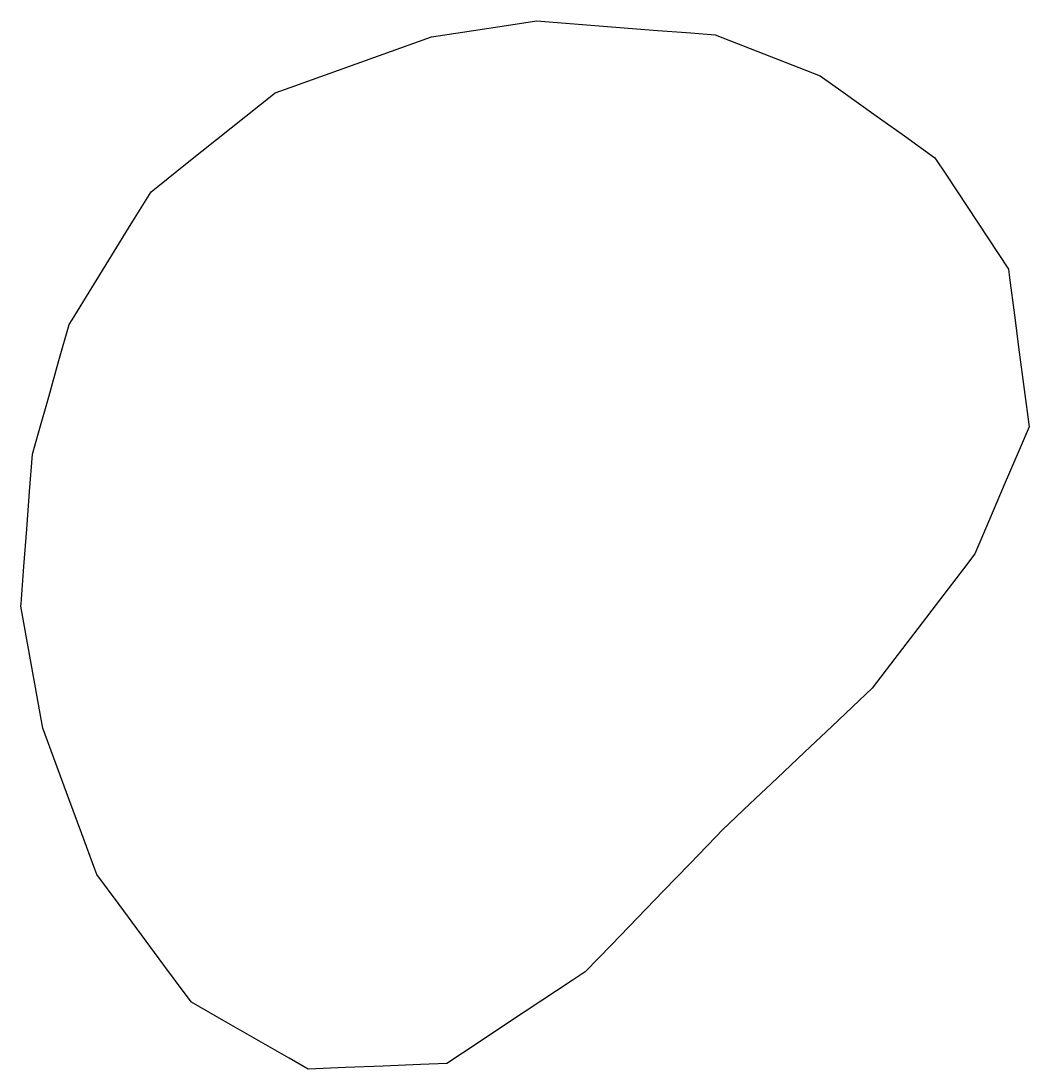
# Model space of a CAD drawing. Header units: millimetres. Extents: x 230 to 3347, y 514 to 5196.
# Drawn here: x 2369.86 to 2396.7, y 2353.59 to 2381.49 of the extents above; entities that cross this region are included whole.
import ezdxf

# ---------------------------------------------------------------- set-up
doc = ezdxf.new("R2010")
doc.units = ezdxf.units.MM
doc.layers.add('ALL_HOLES', color=1, linetype='Continuous')
doc.layers.add('OUTLINE_ISLAND_01_HOLE_111', color=1, linetype='Continuous')

msp = doc.modelspace()

# ---------------------------------------------------------------- linework, layer by layer
at = {"layer": 'ALL_HOLES'}
msp.add_lwpolyline([(2388.343, 2381.1203), (2389.2751, 2380.7579), (2390.2071, 2380.3954), (2391.1391, 2380.033), (2391.7545, 2379.5938), (2392.5685, 2379.0129), (2393.3824, 2378.432), (2394.1964, 2377.851), (2394.5017, 2377.3864), (2395.0509, 2376.5507), (2395.6001, 2375.715), (2396.1492, 2374.8793), (2396.1789, 2374.6537), (2396.3091, 2373.6623), (2396.4393, 2372.6708), (2396.5696, 2371.6793), (2396.6998, 2370.6878), (2396.4333, 2370.0624), (2396.0414, 2369.1424), (2395.6494, 2368.2224), (2395.2575, 2367.3024), (2394.9532, 2366.9048), (2394.3454, 2366.1107), (2393.7376, 2365.3166), (2393.1299, 2364.5225), (2392.5221, 2363.7284), (2392.1733, 2363.398), (2391.4472, 2362.7104), (2390.7212, 2362.0228), (2389.9951, 2361.3352), (2389.269, 2360.6475), (2388.543, 2359.9599), (2388.3609, 2359.7716), (2387.6659, 2359.0527), (2386.9708, 2358.3338), (2386.2757, 2357.6148), (2385.5806, 2356.8959), (2384.8856, 2356.177), (2384.5386, 2355.9473), (2383.7048, 2355.3953), (2382.8709, 2354.8434), (2382.037, 2354.2914), (2381.2032, 2353.7394), (2380.5044, 2353.7112), (2379.5052, 2353.6709), (2378.506, 2353.6306), (2377.5069, 2353.5903), (2377.0021, 2353.8799), (2376.1347, 2354.3775), (2375.2673, 2354.8751), (2374.3999, 2355.3727), (2374.2646, 2355.5554), (2373.6694, 2356.3589), (2373.0742, 2357.1625), (2372.479, 2357.9661), (2371.8838, 2358.7697), (2371.8316, 2358.9108), (2371.4847, 2359.8487), (2371.1378, 2360.7866), (2370.7909, 2361.7245), (2370.444, 2362.6624), (2370.3907, 2362.9611), (2370.2152, 2363.9456), (2370.0396, 2364.9301), (2369.8641, 2365.9145), (2369.8684, 2365.9711), (2369.9441, 2366.9683), (2370.0198, 2367.9654), (2370.0955, 2368.9625), (2370.1712, 2369.9597), (2370.331, 2370.5257), (2370.6028, 2371.488), (2370.8746, 2372.4504), (2371.1463, 2373.4128), (2371.2236, 2373.5377), (2371.7493, 2374.3884), (2372.275, 2375.2391), (2372.8007, 2376.0898), (2373.3264, 2376.9404), (2373.5083, 2377.0857), (2374.2898, 2377.7096), (2375.0712, 2378.3335), (2375.8527, 2378.9575), (2376.6342, 2379.5814), (2377.0278, 2379.7217), (2377.9698, 2380.0574), (2378.9118, 2380.3931), (2379.8538, 2380.7288), (2380.7957, 2381.0645), (2381.6199, 2381.1897), (2382.6086, 2381.3399), (2383.5972, 2381.4902), (2383.7043, 2381.4818), (2384.7013, 2381.4041), (2385.6982, 2381.3264), (2386.6952, 2381.2487), (2387.6922, 2381.171)], close=True, dxfattribs=at)
at = {"layer": 'OUTLINE_ISLAND_01_HOLE_111'}
msp.add_lwpolyline([(2388.343, 2381.1203), (2389.2751, 2380.7579), (2390.2071, 2380.3954), (2391.1391, 2380.033), (2391.7545, 2379.5938), (2392.5685, 2379.0129), (2393.3824, 2378.432), (2394.1964, 2377.851), (2394.5017, 2377.3864), (2395.0509, 2376.5507), (2395.6001, 2375.715), (2396.1492, 2374.8793), (2396.1789, 2374.6537), (2396.3091, 2373.6623), (2396.4393, 2372.6708), (2396.5696, 2371.6793), (2396.6998, 2370.6878), (2396.4333, 2370.0624), (2396.0414, 2369.1424), (2395.6494, 2368.2224), (2395.2575, 2367.3024), (2394.9532, 2366.9048), (2394.3454, 2366.1107), (2393.7376, 2365.3166), (2393.1299, 2364.5225), (2392.5221, 2363.7284), (2392.1733, 2363.398), (2391.4472, 2362.7104), (2390.7212, 2362.0228), (2389.9951, 2361.3352), (2389.269, 2360.6475), (2388.543, 2359.9599), (2388.3609, 2359.7716), (2387.6659, 2359.0527), (2386.9708, 2358.3338), (2386.2757, 2357.6148), (2385.5806, 2356.8959), (2384.8856, 2356.177), (2384.5386, 2355.9473), (2383.7048, 2355.3953), (2382.8709, 2354.8434), (2382.037, 2354.2914), (2381.2032, 2353.7394), (2380.5044, 2353.7112), (2379.5052, 2353.6709), (2378.506, 2353.6306), (2377.5069, 2353.5903), (2377.0021, 2353.8799), (2376.1347, 2354.3775), (2375.2673, 2354.8751), (2374.3999, 2355.3727), (2374.2646, 2355.5554), (2373.6694, 2356.3589), (2373.0742, 2357.1625), (2372.479, 2357.9661), (2371.8838, 2358.7697), (2371.8316, 2358.9108), (2371.4847, 2359.8487), (2371.1378, 2360.7866), (2370.7909, 2361.7245), (2370.444, 2362.6624), (2370.3907, 2362.9611), (2370.2152, 2363.9456), (2370.0396, 2364.9301), (2369.8641, 2365.9145), (2369.8684, 2365.9711), (2369.9441, 2366.9683), (2370.0198, 2367.9654), (2370.0955, 2368.9625), (2370.1712, 2369.9597), (2370.331, 2370.5257), (2370.6028, 2371.488), (2370.8746, 2372.4504), (2371.1463, 2373.4128), (2371.2236, 2373.5377), (2371.7493, 2374.3884), (2372.275, 2375.2391), (2372.8007, 2376.0898), (2373.3264, 2376.9404), (2373.5083, 2377.0857), (2374.2898, 2377.7096), (2375.0712, 2378.3335), (2375.8527, 2378.9575), (2376.6342, 2379.5814), (2377.0278, 2379.7217), (2377.9698, 2380.0574), (2378.9118, 2380.3931), (2379.8538, 2380.7288), (2380.7957, 2381.0645), (2381.6199, 2381.1897), (2382.6086, 2381.3399), (2383.5972, 2381.4902), (2383.7043, 2381.4818), (2384.7013, 2381.4041), (2385.6982, 2381.3264), (2386.6952, 2381.2487), (2387.6922, 2381.171)], close=True, dxfattribs=at)

doc.saveas('drawing.dxf')
